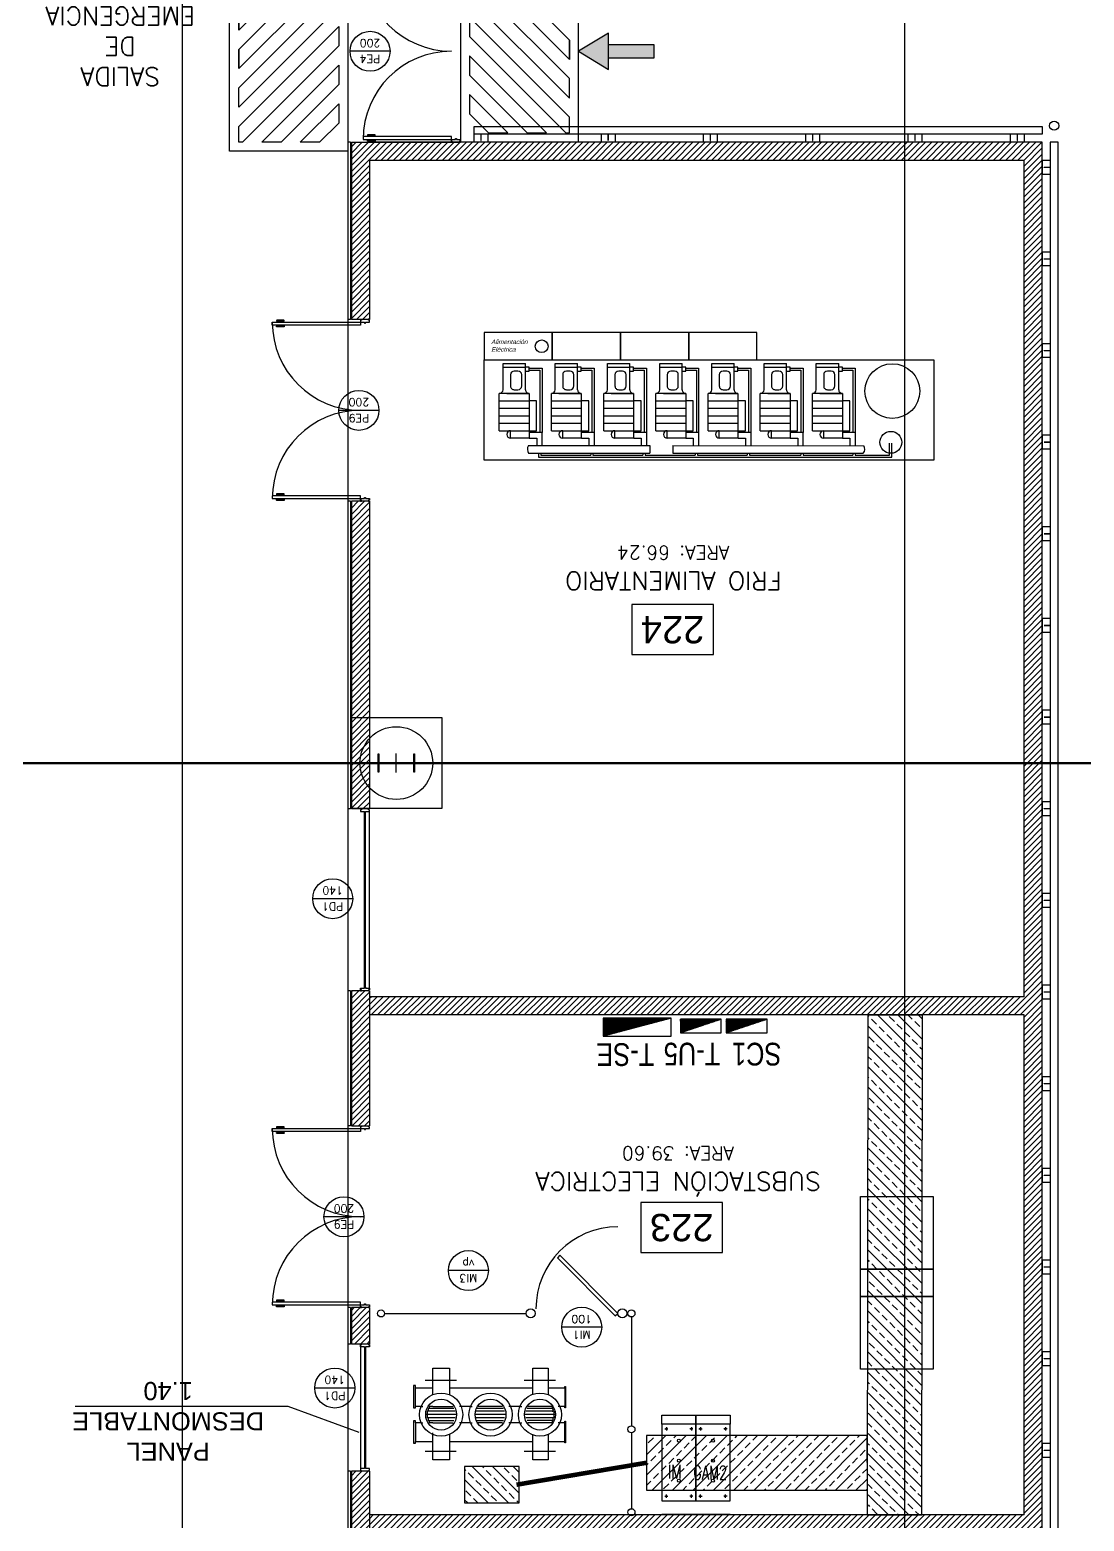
# Model space of a CAD drawing. Header units: millimetres. Extents: x 1478096 to 1808313, y 619971 to 762366.
# Drawn here: x 1521358 to 1532956, y 684489 to 700893 of the extents above; entities that cross this region are included whole.
import ezdxf
from ezdxf.enums import TextEntityAlignment as Align

# ---------------------------------------------------------------- set-up
doc = ezdxf.new("R2010")
doc.units = ezdxf.units.MM
doc.header["$LTSCALE"] = 10
for name, pattern in [('CENTERX2', [4, 2.5, -0.5, 0.5, -0.5]), ('CONTINOUS', [0]), ('DASH_1', [0.25, 0.125, -0.125])]:
    doc.linetypes.add(name, pattern=pattern)
for name, color, linetype in [('-IE-Tableros', 8, 'Continuous'), ('0-superficies', 7, 'Continuous'), ('0_Estructura', 251, 'Continuous'), ('A-HATCH-BLOQUE', 241, 'Continuous'), ('ARQ-SEÑALP', 253, 'Continuous'), ('COSTAN-CAM-EJES', 251, 'CENTERX2'), ('DC-ARQ-0 TEXT color rojo', 7, 'Continuous'), ('DC-ARQ-0 TEXTOS', 7, 'Continuous'), ('DC-ARQ-CARPINTERIAS', 7, 'Continuous'), ('DC-ARQ-CHAPA', 7, 'Continuous'), ('DC-ARQ-DEF BOLARDOS', 7, 'Continuous'), ('DC-ARQ-DEFENSA', 164, 'CONTINOUS'), ('DC-ARQ-EQUIP.', 43, 'Continuous'), ('DC-ARQ-MURO BLOQUE', 181, 'Continuous'), ('DC-ARQ-REJA', 8, 'Continuous'), ('TXT CARPINTERIAS', 2, 'Continuous')]:
    doc.layers.add(name, color=color, linetype=linetype)
doc.layers.add('DC-SUP- UTILES', color=2, linetype='Continuous', plot=False)
doc.styles.add('ARIAL', font='ARIAL.TTF')
doc.styles.add('RE-PLANTABASE(XREF)$0$SE-PM01$0$STANDARD', font='ARIAL.TTF', dxfattribs={"oblique": 15})
doc.styles.add('ROMANS', font='romans')
doc.styles.get("Standard").update_dxf_attribs({"font": 'ARIAL.TTF'})
doc.styles.add('TEXTOS', font='romans.shx', dxfattribs={"width": 0.75})
pattern_1 = [(225, (3172020.15, 1376323.114), (33.6759605, -33.6759605), [])]

# ---------------------------------------------------------------- blocks, each defined once
blk = doc.blocks.new('BB-PM01$0$planchuela defensa')
for points in [[(0.075, -0.088), (0.075, 0), (-0.075, 0), (-0.075, -0.088)], [(-0.002, -0.088), (-0.002, -0.019), (0.001, -0.019), (0.001, -0.088)]]:
    blk.add_lwpolyline(points)
blk = doc.blocks.new('PUERTAS -200')
at = {"layer": 'DC-ARQ-CARPINTERIAS'}
for p, q in [((1530.206, 676.714), (1530.206, 676.723)), ((1530.206, 676.682), (1530.206, 676.672)), ((1530.22, 676.714), (1530.22, 676.723)), ((1530.22, 676.682), (1530.22, 676.672)), ((1530.206, 674.805), (1530.206, 674.815)), ((1530.206, 674.774), (1530.206, 674.764)), ((1530.22, 674.805), (1530.22, 674.815)), ((1530.22, 674.774), (1530.22, 674.764))]:
    blk.add_line(p, q, dxfattribs=at)
for points in [[(1531.118, 676.714), (1531.118, 676.682), (1530.148, 676.682), (1530.148, 676.714), (1531.118, 676.714)], [(1531.118, 676.744), (1531.128, 676.744), (1531.128, 676.734), (1531.118, 676.734), (1531.118, 676.714), (1531.163, 676.714), (1531.163, 676.704), (1531.173, 676.704), (1531.173, 676.714), (1531.218, 676.714), (1531.218, 676.734), (1531.208, 676.734), (1531.208, 676.744), (1531.218, 676.744)], [(1531.118, 674.774), (1531.118, 674.805), (1530.148, 674.805), (1530.148, 674.774), (1531.118, 674.774)], [(1531.118, 674.744), (1531.128, 674.744), (1531.128, 674.754), (1531.118, 674.754), (1531.118, 674.774), (1531.163, 674.774), (1531.163, 674.784), (1531.173, 674.784), (1531.173, 674.774), (1531.218, 674.774), (1531.218, 674.754), (1531.208, 674.754), (1531.208, 674.744), (1531.218, 674.744)]]:
    blk.add_lwpolyline(points, dxfattribs=at)
for points in [[(1530.195, 676.73), (1530.195, 676.727, 0.414214), (1530.199, 676.723), (1530.277, 676.723, 0.414214), (1530.28, 676.727), (1530.28, 676.73, 0.414214), (1530.277, 676.734), (1530.199, 676.734, 0.414214)], [(1530.195, 676.665), (1530.195, 676.668, -0.414214), (1530.199, 676.672), (1530.277, 676.672, -0.414214), (1530.28, 676.668), (1530.28, 676.665, -0.414214), (1530.277, 676.661), (1530.199, 676.661, -0.414214)], [(1530.195, 674.822), (1530.195, 674.819, 0.414214), (1530.199, 674.815), (1530.277, 674.815, 0.414214), (1530.28, 674.819), (1530.28, 674.822, 0.414214), (1530.277, 674.826), (1530.199, 674.826, 0.414214)], [(1530.195, 674.757), (1530.195, 674.76, -0.414214), (1530.199, 674.764), (1530.277, 674.764, -0.414214), (1530.28, 674.76), (1530.28, 674.757, -0.414214), (1530.277, 674.753), (1530.199, 674.753, -0.414214)]]:
    blk.add_lwpolyline(points, format="xyb", close=True, dxfattribs=at)
for centre, start, end in [((1531.118, 676.714), 180, 270), ((1531.118, 674.774), 90, 180)]:
    blk.add_arc(centre, 0.97, start, end, dxfattribs=at)
blk = doc.blocks.new('RE-PLANTABASE(XREF)$0$SE-PM01$0$cen7')
at = {"layer": 'DC-ARQ-EQUIP.'}
for p, q in [((0, 0), (1.103, 0)), ((0, -4.947), (0, 0)), ((1.103, 0), (1.103, -4.947)), ((1.072, -0.463), (0.915, -0.463)), ((1.047, -0.487), (0.915, -0.487)), ((1.047, -0.865), (1.047, -0.487)), ((1.072, -4.349), (1.072, -0.463)), ((0.943, -2.871), (0.944, -0.771)), ((1.026, -1.823), (1.026, -0.777)), ((1.026, -0.865), (1.026, -0.777)), ((0.09, -0.865), (0.8, -0.865)), ((0.09, -1.002), (0.09, -0.865)), ((0.115, -0.89), (0.8, -0.89)), ((0.115, -1.002), (0.115, -0.89)), ((0.78, -0.924), (0.451, -0.924)), ((0.451, -0.924), (0.451, -1.006)), ((0.779, -1.006), (0.78, -0.924)), ((0.779, -1.006), (0.78, -0.924)), ((0.944, -0.861), (0.8, -0.861)), ((0.8, -0.861), (0.8, -1.005)), ((0.862, -0.923), (0.944, -0.923)), ((0.862, -1.006), (0.862, -0.924)), ((1.026, -0.865), (1.047, -0.865)), ((1.026, -0.865), (1.047, -0.865)), ((1.026, -0.89), (1.047, -0.89)), ((1.026, -0.89), (1.047, -0.89)), ((1.047, -1.439), (1.047, -0.89)), ((0.041, -1.294), (0.041, -1.047)), ((0.328, -1.047), (0.041, -1.047)), ((0.082, -1.006), (0.082, -1.047)), ((0.123, -1.006), (0.082, -1.006)), ((0.082, -1.294), (0.082, -1.047)), ((0.123, -1.047), (0.123, -1.006)), ((0.123, -1.129), (0.123, -1.171)), ((0.287, -1.088), (0.164, -1.088)), ((0.328, -1.171), (0.328, -1.129)), ((0.369, -1.006), (0.369, -1.335)), ((0.369, -1.253), (0.369, -1.006)), ((0.369, -1.006), (0.862, -1.006)), ((0.369, -1.088), (0.369, -1.142)), ((0.451, -1.335), (0.451, -1.006)), ((0.533, -1.335), (0.533, -1.006)), ((0.615, -1.335), (0.615, -1.006)), ((0.697, -1.335), (0.697, -1.006)), ((0.779, -1.212), (0.779, -1.006)), ((0.862, -1.006), (0.862, -1.212)), ((0.328, -1.294), (0.041, -1.294)), ((0.164, -1.212), (0.287, -1.212)), ((0.862, -1.212), (0.779, -1.212)), ((0.779, -1.335), (0.779, -1.212)), ((0.09, -1.439), (0.8, -1.439)), ((0.09, -1.439), (0.8, -1.439)), ((0.09, -1.576), (0.09, -1.439)), ((0.09, -1.576), (0.09, -1.439)), ((0.115, -1.464), (0.8, -1.464)), ((0.115, -1.464), (0.8, -1.464)), ((0.115, -1.576), (0.115, -1.464)), ((0.779, -1.335), (0.369, -1.335)), ((0.944, -1.436), (0.8, -1.436)), ((0.8, -1.436), (0.8, -1.579)), ((1.026, -1.439), (1.047, -1.439)), ((1.026, -1.439), (1.047, -1.439)), ((1.026, -2.871), (1.026, -1.464)), ((1.026, -1.464), (1.047, -1.464)), ((1.026, -1.464), (1.047, -1.464)), ((1.047, -2.027), (1.047, -1.464)), ((0.328, -1.622), (0.041, -1.622)), ((0.041, -1.868), (0.041, -1.622)), ((0.123, -1.581), (0.082, -1.581)), ((0.082, -1.581), (0.082, -1.622)), ((0.082, -1.868), (0.082, -1.622)), ((0.123, -1.622), (0.123, -1.581)), ((0.369, -1.581), (0.862, -1.581)), ((0.369, -1.581), (0.369, -1.909)), ((0.369, -1.827), (0.369, -1.581)), ((0.451, -1.499), (0.451, -1.581)), ((0.779, -1.499), (0.451, -1.499)), ((0.451, -1.909), (0.451, -1.581)), ((0.533, -1.909), (0.533, -1.581)), ((0.615, -1.909), (0.615, -1.581)), ((0.697, -1.909), (0.697, -1.581)), ((0.779, -1.581), (0.779, -1.499)), ((0.779, -1.581), (0.779, -1.499)), ((0.779, -1.786), (0.779, -1.581)), ((0.862, -1.497), (0.944, -1.497)), ((0.862, -1.579), (0.862, -1.497)), ((0.862, -1.581), (0.862, -1.786)), ((0.123, -1.704), (0.123, -1.745)), ((0.287, -1.663), (0.164, -1.663)), ((0.164, -1.786), (0.287, -1.786)), ((0.328, -1.745), (0.328, -1.704)), ((0.369, -1.663), (0.369, -1.716)), ((0.862, -1.786), (0.779, -1.786)), ((0.779, -1.909), (0.779, -1.786)), ((0.328, -1.868), (0.041, -1.868)), ((0.779, -1.909), (0.369, -1.909)), ((0.09, -2.014), (0.8, -2.014)), ((0.09, -2.154), (0.09, -2.017)), ((0.115, -2.038), (0.8, -2.038)), ((0.115, -2.154), (0.115, -2.038)), ((0.779, -2.073), (0.451, -2.073)), ((0.451, -2.073), (0.451, -2.155)), ((0.779, -2.155), (0.779, -2.073)), ((0.944, -2.01), (0.8, -2.01)), ((0.8, -2.01), (0.8, -2.153)), ((0.861, -2.071), (0.944, -2.071)), ((0.861, -2.153), (0.861, -2.071)), ((1.026, -2.027), (1.047, -2.027)), ((1.026, -2.052), (1.047, -2.052)), ((1.047, -2.601), (1.047, -2.052)), ((0.328, -2.196), (0.041, -2.196)), ((0.041, -2.442), (0.041, -2.196)), ((0.082, -2.155), (0.082, -2.196)), ((0.123, -2.155), (0.082, -2.155)), ((0.082, -2.442), (0.082, -2.196)), ((0.123, -2.196), (0.123, -2.155)), ((0.123, -2.278), (0.123, -2.319)), ((0.287, -2.237), (0.164, -2.237)), ((0.328, -2.319), (0.328, -2.278)), ((0.369, -2.155), (0.861, -2.155)), ((0.369, -2.155), (0.369, -2.483)), ((0.369, -2.401), (0.369, -2.155)), ((0.369, -2.237), (0.369, -2.291)), ((0.451, -2.483), (0.451, -2.155)), ((0.533, -2.483), (0.533, -2.155)), ((0.615, -2.483), (0.615, -2.155)), ((0.697, -2.483), (0.697, -2.155)), ((0.779, -2.36), (0.779, -2.155)), ((0.861, -2.155), (0.861, -2.36)), ((0.328, -2.442), (0.041, -2.442)), ((0.164, -2.36), (0.287, -2.36)), ((0.861, -2.36), (0.779, -2.36)), ((0.779, -2.483), (0.779, -2.36)), ((0.09, -2.588), (0.8, -2.588)), ((0.09, -2.728), (0.09, -2.591)), ((0.115, -2.612), (0.8, -2.612)), ((0.115, -2.728), (0.115, -2.612)), ((0.779, -2.483), (0.369, -2.483)), ((0.943, -2.584), (0.8, -2.584)), ((0.8, -2.584), (0.8, -2.728)), ((1.026, -2.601), (1.047, -2.601)), ((0.328, -2.77), (0.041, -2.77)), ((0.041, -3.016), (0.041, -2.77)), ((0.082, -2.729), (0.082, -2.77)), ((0.123, -2.729), (0.082, -2.729)), ((0.082, -3.016), (0.082, -2.77)), ((0.123, -2.77), (0.123, -2.729)), ((0.369, -2.729), (0.861, -2.729)), ((0.369, -2.729), (0.369, -3.057)), ((0.369, -2.975), (0.369, -2.729)), ((0.779, -2.647), (0.451, -2.647)), ((0.451, -2.647), (0.451, -2.729)), ((0.451, -3.057), (0.451, -2.729)), ((0.533, -3.057), (0.533, -2.729)), ((0.615, -3.057), (0.615, -2.729)), ((0.697, -3.057), (0.697, -2.729)), ((0.779, -2.729), (0.779, -2.647)), ((0.779, -2.934), (0.779, -2.729)), ((0.861, -2.646), (0.943, -2.646)), ((0.861, -2.728), (0.861, -2.646)), ((0.861, -2.729), (0.861, -2.934)), ((1.026, -2.626), (1.047, -2.626)), ((1.047, -3.175), (1.047, -2.626)), ((0.123, -2.852), (0.123, -2.893)), ((0.287, -2.811), (0.164, -2.811)), ((0.164, -2.934), (0.287, -2.934)), ((0.328, -2.893), (0.328, -2.852)), ((0.369, -2.811), (0.369, -2.865)), ((0.861, -2.934), (0.779, -2.934)), ((0.779, -3.057), (0.779, -2.934)), ((0.943, -2.871), (1.026, -2.871)), ((0.328, -3.016), (0.041, -3.016)), ((0.779, -3.057), (0.369, -3.057)), ((0.09, -3.162), (0.8, -3.162)), ((0.09, -3.302), (0.09, -3.165)), ((0.115, -3.187), (0.8, -3.187)), ((0.115, -3.302), (0.115, -3.187)), ((0.779, -3.221), (0.451, -3.221)), ((0.451, -3.221), (0.451, -3.303)), ((0.779, -3.303), (0.779, -3.221)), ((0.943, -3.158), (0.8, -3.158)), ((0.8, -3.158), (0.8, -3.302)), ((0.861, -3.22), (0.943, -3.22)), ((0.861, -3.302), (0.861, -3.22)), ((0.943, -4.459), (0.943, -3.125)), ((0.943, -3.125), (1.026, -3.125)), ((1.025, -4.458), (1.026, -3.125)), ((1.026, -3.175), (1.047, -3.175)), ((1.026, -3.2), (1.047, -3.2)), ((1.047, -3.75), (1.047, -3.2)), ((0.328, -3.344), (0.041, -3.344)), ((0.041, -3.59), (0.041, -3.344)), ((0.082, -3.303), (0.082, -3.344)), ((0.123, -3.303), (0.082, -3.303)), ((0.082, -3.59), (0.082, -3.344)), ((0.123, -3.344), (0.123, -3.303)), ((0.123, -3.426), (0.123, -3.467)), ((0.287, -3.385), (0.164, -3.385)), ((0.328, -3.467), (0.328, -3.426)), ((0.369, -3.303), (0.861, -3.303)), ((0.369, -3.303), (0.369, -3.632)), ((0.369, -3.549), (0.369, -3.303)), ((0.369, -3.385), (0.369, -3.439)), ((0.451, -3.632), (0.451, -3.303)), ((0.533, -3.632), (0.533, -3.303)), ((0.615, -3.632), (0.615, -3.303)), ((0.697, -3.632), (0.697, -3.303)), ((0.779, -3.508), (0.779, -3.303)), ((0.861, -3.303), (0.861, -3.508)), ((0.328, -3.59), (0.041, -3.59)), ((0.164, -3.508), (0.287, -3.508)), ((0.861, -3.508), (0.779, -3.508)), ((0.779, -3.632), (0.779, -3.508)), ((0.09, -3.736), (0.8, -3.736)), ((0.09, -3.876), (0.09, -3.739)), ((0.115, -3.761), (0.8, -3.761)), ((0.115, -3.876), (0.115, -3.761)), ((0.779, -3.632), (0.369, -3.632)), ((0.943, -3.733), (0.8, -3.733)), ((0.8, -3.733), (0.8, -3.876)), ((1.025, -3.75), (1.047, -3.75)), ((0.328, -3.919), (0.041, -3.919)), ((0.041, -4.165), (0.041, -3.919)), ((0.082, -3.878), (0.082, -3.919)), ((0.123, -3.878), (0.082, -3.878)), ((0.082, -4.165), (0.082, -3.919)), ((0.123, -3.919), (0.123, -3.878)), ((0.369, -3.878), (0.861, -3.878)), ((0.369, -3.878), (0.369, -4.206)), ((0.369, -4.124), (0.369, -3.878)), ((0.779, -3.796), (0.451, -3.796)), ((0.451, -3.796), (0.451, -3.878)), ((0.451, -4.206), (0.451, -3.878)), ((0.533, -4.206), (0.533, -3.878)), ((0.615, -4.206), (0.615, -3.878)), ((0.697, -4.206), (0.697, -3.878)), ((0.779, -3.878), (0.779, -3.796)), ((0.779, -4.083), (0.779, -3.878)), ((0.861, -3.794), (0.943, -3.794)), ((0.861, -3.876), (0.861, -3.794)), ((0.861, -3.878), (0.861, -4.083)), ((1.025, -3.774), (1.047, -3.774)), ((1.047, -4.324), (1.047, -3.774)), ((0.123, -4.001), (0.123, -4.042)), ((0.287, -3.96), (0.164, -3.96)), ((0.164, -4.083), (0.287, -4.083)), ((0.328, -4.042), (0.328, -4.001)), ((0.369, -3.96), (0.369, -4.013)), ((0.861, -4.083), (0.779, -4.083)), ((0.779, -4.206), (0.779, -4.083)), ((0.328, -4.165), (0.041, -4.165)), ((0.779, -4.206), (0.369, -4.206)), ((0.09, -4.31), (0.8, -4.31)), ((0.09, -4.45), (0.09, -4.314)), ((0.115, -4.335), (0.8, -4.335)), ((0.115, -4.45), (0.115, -4.335)), ((0.779, -4.37), (0.451, -4.37)), ((0.451, -4.37), (0.451, -4.452)), ((0.779, -4.452), (0.779, -4.37)), ((0.943, -4.307), (0.8, -4.307)), ((0.8, -4.307), (0.8, -4.45)), ((0.861, -4.368), (0.943, -4.368)), ((0.861, -4.45), (0.861, -4.368)), ((1.025, -4.324), (1.047, -4.324)), ((1.025, -4.349), (1.072, -4.349)), ((0.328, -4.493), (0.041, -4.493)), ((0.041, -4.739), (0.041, -4.493)), ((0.082, -4.452), (0.082, -4.493)), ((0.123, -4.452), (0.082, -4.452)), ((0.082, -4.739), (0.082, -4.493)), ((0.123, -4.493), (0.123, -4.452)), ((0.123, -4.575), (0.123, -4.616)), ((0.287, -4.534), (0.164, -4.534)), ((0.328, -4.616), (0.328, -4.575)), ((0.369, -4.452), (0.861, -4.452)), ((0.369, -4.452), (0.369, -4.78)), ((0.369, -4.698), (0.369, -4.452)), ((0.369, -4.534), (0.369, -4.587)), ((0.451, -4.78), (0.451, -4.452)), ((0.533, -4.78), (0.533, -4.452)), ((0.615, -4.78), (0.615, -4.452)), ((0.697, -4.78), (0.697, -4.452)), ((0.779, -4.657), (0.779, -4.452)), ((0.861, -4.452), (0.861, -4.657)), ((0.328, -4.739), (0.041, -4.739)), ((0.164, -4.657), (0.287, -4.657)), ((0.861, -4.657), (0.779, -4.657)), ((0.779, -4.78), (0.779, -4.657)), ((0.779, -4.78), (0.369, -4.78)), ((1.103, -4.947), (0, -4.947))]:
    blk.add_line(p, q, dxfattribs=at)
at = {"layer": 'DC-ARQ-EQUIP.', "linetype": 'Continuous', "lineweight": 0}
for p, q in [((0.09, -0.865), (0.8, -0.865)), ((0.09, -1.002), (0.09, -0.865)), ((0.115, -0.89), (0.8, -0.89)), ((0.862, -1.005), (0.862, -0.923)), ((0.09, -2.15), (0.09, -2.014)), ((0.09, -2.725), (0.09, -2.588)), ((0.09, -3.299), (0.09, -3.162)), ((0.09, -3.873), (0.09, -3.736)), ((0.09, -4.447), (0.09, -4.31))]:
    blk.add_line(p, q, dxfattribs=at)
at = {"layer": 'DC-ARQ-EQUIP.', "lineweight": 30}
for points in [[(-0.3, -2.697), (0, -2.697), (0, -1.947), (-0.3, -1.947)], [(-0.3, -3.447), (0, -3.447), (0, -2.697), (-0.3, -2.697)], [(-0.3, -4.197), (0, -4.197), (0, -3.447), (-0.3, -3.447)], [(-0.3, -4.947), (0, -4.947), (0, -4.197), (-0.3, -4.197)]]:
    blk.add_lwpolyline(points, close=True, dxfattribs=at)
at = {"layer": 'DC-ARQ-EQUIP.'}
for centre, radius in [((0.343, -0.457), 0.301), ((0.907, -0.473), 0.12)]:
    blk.add_circle(centre, radius, dxfattribs=at)
at = {"layer": 'DC-ARQ-EQUIP.', "lineweight": 30}
blk.add_circle((-0.15, -4.314), 0.0702, dxfattribs=at)
at = {"layer": 'DC-ARQ-EQUIP.'}
for centre, radius, start, end in [((0.981, -0.828), 0.0686, 48.8871, 122.5772), ((0.164, -1.129), 0.041, 89.9976, 179.9976), ((0.287, -1.129), 0.041, 359.9976, 89.9976), ((0.328, -1.006), 0.041, 269.9976, 359.9976), ((0.164, -1.171), 0.041, 179.9976, 269.9976), ((0.287, -1.171), 0.041, 269.9976, 359.9976), ((0.328, -1.335), 0.041, 359.9976, 89.9976), ((0.821, -1.212), 0.041, 179.9976, 359.9976), ((0.328, -1.581), 0.041, 269.9976, 359.9976), ((0.164, -1.704), 0.041, 89.9976, 179.9976), ((0.164, -1.745), 0.041, 179.9976, 269.9976), ((0.287, -1.704), 0.041, 359.9976, 89.9976), ((0.287, -1.745), 0.041, 269.9976, 359.9976), ((0.82, -1.786), 0.041, 179.9976, 359.9976), ((0.328, -1.909), 0.041, 359.9976, 89.9976), ((0.164, -2.278), 0.041, 89.9976, 179.9976), ((0.287, -2.278), 0.041, 359.9976, 89.9976), ((0.328, -2.155), 0.041, 269.9976, 359.9976), ((0.164, -2.319), 0.041, 179.9976, 269.9976), ((0.287, -2.319), 0.041, 269.9976, 359.9976), ((0.328, -2.483), 0.041, 359.9976, 89.9976), ((0.82, -2.36), 0.041, 179.9976, 359.9976), ((0.328, -2.729), 0.041, 269.9976, 359.9976), ((0.164, -2.852), 0.041, 89.9976, 179.9976), ((0.164, -2.893), 0.041, 179.9976, 269.9976), ((0.287, -2.852), 0.041, 359.9976, 89.9976), ((0.287, -2.893), 0.041, 269.9976, 359.9976), ((0.82, -2.934), 0.041, 179.9976, 359.9976), ((0.328, -3.057), 0.041, 359.9976, 89.9976), ((0.164, -3.426), 0.041, 89.9976, 179.9976), ((0.287, -3.426), 0.041, 359.9976, 89.9976), ((0.328, -3.303), 0.041, 269.9976, 359.9976), ((0.164, -3.467), 0.041, 179.9976, 269.9976), ((0.287, -3.467), 0.041, 269.9976, 359.9976), ((0.328, -3.632), 0.041, 359.9976, 89.9976), ((0.82, -3.508), 0.041, 179.9976, 359.9976), ((0.328, -3.878), 0.041, 269.9976, 359.9976), ((0.164, -4.001), 0.041, 89.9976, 179.9976), ((0.164, -4.042), 0.041, 179.9976, 269.9976), ((0.287, -4.001), 0.041, 359.9976, 89.9976), ((0.287, -4.042), 0.041, 269.9976, 359.9976), ((0.82, -4.083), 0.041, 179.9976, 359.9976), ((0.328, -4.206), 0.041, 359.9976, 89.9976), ((0.164, -4.575), 0.041, 89.9976, 179.9976), ((0.287, -4.575), 0.041, 359.9976, 89.9976), ((0.328, -4.452), 0.041, 269.9976, 359.9976), ((0.984, -4.399), 0.0724, 236.2423, 305.2831), ((0.164, -4.616), 0.041, 179.9976, 269.9976), ((0.287, -4.616), 0.041, 269.9976, 359.9976), ((0.328, -4.78), 0.041, 359.9976, 89.9976), ((0.82, -4.657), 0.041, 179.9976, 359.9976)]:
    blk.add_arc(centre, radius, start, end, dxfattribs=at)
at = {"layer": 'DC-ARQ-EQUIP.', "lineweight": 30, "insert": (-0.223, -4.87), "char_height": 0.05, "width": 2.35788, "attachment_point": 1, "rotation": 90.0732, "style": 'RE-PLANTABASE(XREF)$0$SE-PM01$0$STANDARD'}
blk.add_mtext('Alimentación \\PEléctrica', dxfattribs=at)
blk = doc.blocks.new('TABLERO')
h = blk.add_hatch()
h.set_pattern_fill('ANSI31', color=256, scale=0.002, style=0)
h.set_pattern_definition([(45, (-86.6783535, -136.082577), (-0.00449012806, 0.00449012806), [])])
h.paths.add_polyline_path([(-0.497, 0.002), (0.503, 0.002), (0.503, 1.002)])
blk.add_line((-0.497, 0.002), (0.503, 1.002))
blk.add_lwpolyline([(-0.497, 0.002), (0.503, 0.002), (0.503, 1.002), (-0.497, 1.002)], close=True)
blk = doc.blocks.new('EQ SUB ESTACION ELECTRICA')
for p, q in [((0, 0), (0.142, 0)), ((0, -0.232), (0, 0)), ((0.142, 0), (0.142, -0.232)), ((0.906, -0.231), (0.906, 0)), ((0.906, 0), (1.058, 0)), ((1.058, 0), (1.058, -0.231)), ((-0.065, -0.079), (0.221, -0.079)), ((0.845, -0.079), (1.127, -0.079)), ((-0.158, -0.355), (-0.158, -0.157)), ((-0.158, -0.157), (-0.151, -0.157)), ((-0.151, -0.157), (-0.151, -0.17)), ((-0.151, -0.17), (-0.151, -0.34)), ((0, -0.17), (-0.151, -0.17)), ((0.906, -0.17), (0.142, -0.17)), ((1.218, -0.17), (1.058, -0.17)), ((1.058, -0.231), (1.058, -0.249)), ((1.234, -0.153), (1.218, -0.153)), ((1.218, -0.153), (1.218, -0.17)), ((1.218, -0.34), (1.218, -0.17)), ((1.234, -0.359), (1.234, -0.153)), ((-0.151, -0.355), (-0.158, -0.355)), ((-0.151, -0.34), (-0.107, -0.34)), ((-0.151, -0.34), (-0.151, -0.355)), ((-0.107, -0.34), (-0.092, -0.34)), ((-0.052, -0.449), (-0.052, -0.386)), ((-0.052, -0.386), (0.204, -0.386)), ((-0.043, -0.34), (-0.042, -0.34)), ((-0.043, -0.386), (-0.043, -0.362)), ((-0.043, -0.362), (0.193, -0.362)), ((-0.035, -0.362), (-0.035, -0.341)), ((-0.035, -0.341), (0.186, -0.341)), ((0, -0.295), (0, -0.295)), ((0.142, -0.295), (0.142, -0.295)), ((0.194, -0.34), (0.195, -0.34)), ((0.259, -0.34), (0.243, -0.34)), ((0.259, -0.34), (0.344, -0.34)), ((0.344, -0.34), (0.362, -0.34)), ((0.401, -0.386), (0.664, -0.386)), ((0.411, -0.359), (0.658, -0.359)), ((0.419, -0.34), (0.645, -0.34)), ((0.712, -0.34), (0.696, -0.34)), ((0.712, -0.34), (0.799, -0.34)), ((0.799, -0.34), (0.815, -0.34)), ((0.853, -0.386), (1.111, -0.386)), ((0.864, -0.359), (1.1, -0.359)), ((1.058, -0.34), (0.872, -0.34)), ((0.906, -0.34), (0.906, -0.34)), ((1.058, -0.34), (1.092, -0.34)), ((1.092, -0.359), (1.092, -0.34)), ((1.1, -0.386), (1.1, -0.359)), ((1.111, -0.446), (1.111, -0.386)), ((1.163, -0.34), (1.149, -0.34)), ((1.163, -0.34), (1.218, -0.34)), ((1.218, -0.34), (1.218, -0.359)), ((1.218, -0.359), (1.234, -0.359)), ((-0.158, -0.673), (-0.158, -0.479)), ((-0.158, -0.479), (-0.158, -0.491)), ((-0.158, -0.479), (-0.151, -0.479)), ((-0.151, -0.479), (-0.151, -0.491)), ((-0.151, -0.661), (-0.151, -0.491)), ((-0.151, -0.491), (-0.107, -0.491)), ((-0.107, -0.491), (-0.092, -0.491)), ((-0.063, -0.416), (-0.066, -0.416)), ((-0.063, -0.416), (0.218, -0.416)), ((-0.052, -0.449), (-0.043, -0.449)), ((-0.035, -0.449), (-0.043, -0.449)), ((-0.043, -0.473), (-0.043, -0.449)), ((-0.035, -0.473), (-0.043, -0.473)), ((-0.043, -0.491), (-0.042, -0.491)), ((-0.035, -0.449), (0.204, -0.449)), ((-0.035, -0.491), (-0.035, -0.473)), ((-0.035, -0.473), (0.193, -0.473)), ((-0.035, -0.491), (0.186, -0.491)), ((0.194, -0.491), (0.195, -0.491)), ((0.259, -0.491), (0.242, -0.491)), ((0.259, -0.491), (0.344, -0.491)), ((0.344, -0.491), (0.362, -0.491)), ((0.389, -0.416), (0.67, -0.416)), ((0.401, -0.449), (0.661, -0.449)), ((0.411, -0.473), (0.655, -0.473)), ((0.419, -0.491), (0.645, -0.491)), ((0.712, -0.491), (0.696, -0.491)), ((0.712, -0.491), (0.799, -0.491)), ((0.799, -0.491), (0.815, -0.491)), ((0.843, -0.416), (1.124, -0.416)), ((0.853, -0.446), (1.111, -0.446)), ((0.864, -0.473), (1.1, -0.473)), ((1.058, -0.491), (0.872, -0.491)), ((0.906, -0.491), (0.906, -0.491)), ((1.058, -0.491), (1.092, -0.491)), ((1.092, -0.491), (1.092, -0.473)), ((1.1, -0.473), (1.1, -0.446)), ((1.163, -0.491), (1.15, -0.491)), ((1.163, -0.491), (1.218, -0.491)), ((1.234, -0.477), (1.218, -0.477)), ((1.218, -0.477), (1.218, -0.491)), ((1.218, -0.491), (1.218, -0.661)), ((1.234, -0.684), (1.234, -0.477)), ((-0.151, -0.673), (-0.158, -0.673)), ((0, -0.661), (-0.151, -0.661)), ((-0.151, -0.661), (-0.151, -0.673)), ((0, -0.841), (0, -0.596)), ((0.142, -0.596), (0.142, -0.841)), ((0.906, -0.661), (0.142, -0.661)), ((0.906, -0.841), (0.906, -0.6)), ((1.058, -0.6), (1.058, -0.841)), ((1.218, -0.661), (1.058, -0.661)), ((1.218, -0.661), (1.218, -0.684)), ((-0.065, -0.728), (0.221, -0.728)), ((0.842, -0.728), (1.127, -0.728)), ((1.218, -0.684), (1.234, -0.684)), ((0.142, -0.841), (0, -0.841)), ((1.058, -0.841), (0.906, -0.841))]:
    blk.add_line(p, q)
for centre, major_axis, start_param, end_param in [((0.076, -0.416), (-0.14, -0.14), 1.570796326794897, 7.853981633974483), ((0.076, -0.416), (-0.1, -0.1), 1.570796326794329, 7.853981633973916), ((0.529, -0.416), (-0.14, 0.14), 1.570796326794897, 7.853981633974483), ((0.529, -0.416), (-0.1, -0.1), 1.570796326794329, 7.853981633973916), ((0.982, -0.416), (-0.14, 0.14), 1.570796326794897, 7.853981633974483), ((0.982, -0.416), (-0.1, -0.1), 1.570796326794329, 7.853981633973916)]:
    blk.add_ellipse(centre, major_axis=major_axis, ratio=1, start_param=start_param, end_param=end_param)
blk = doc.blocks.new('CELDAS')
at = {"layer": '-IE-Tableros'}
for p, q in [((-0.342, 0.94), (-0.308, 0.94)), ((-0.325, 0.957), (-0.325, 0.923)), ((-0.033, 0.94), (-0.067, 0.94)), ((-0.05, 0.957), (-0.05, 0.923)), ((0.033, 0.94), (0.067, 0.94)), ((0.05, 0.957), (0.05, 0.923)), ((0.342, 0.94), (0.308, 0.94)), ((0.325, 0.957), (0.325, 0.923)), ((-0.342, 0.2), (-0.308, 0.2)), ((-0.325, 0.183), (-0.325, 0.217)), ((-0.033, 0.2), (-0.067, 0.2)), ((-0.05, 0.183), (-0.05, 0.217)), ((0.033, 0.2), (0.067, 0.2)), ((0.05, 0.183), (0.05, 0.217)), ((0.342, 0.2), (0.308, 0.2)), ((0.325, 0.183), (0.325, 0.217)), ((-0.375, 0), (0.375, 0))]:
    blk.add_line(p, q, dxfattribs=at)
at = {"layer": '-IE-Tableros', "linetype": 'DASH_1'}
for points in [[(-0.375, 1.09), (0, 1.09), (0, 0.99), (-0.375, 0.99)], [(0, 1.09), (0.375, 1.09), (0.375, 0.99), (0, 0.99)]]:
    blk.add_lwpolyline(points, close=True, dxfattribs=at)
at = {"layer": '-IE-Tableros'}
for points in [[(0, 0.15), (0, 0.99), (-0.375, 0.99), (-0.375, 0.15)], [(0.375, 0.15), (0.375, 0.99), (0, 0.99), (0, 0.15)]]:
    blk.add_lwpolyline(points, close=True, dxfattribs=at)
for centre, radius in [((-0.325, 0.94), 0.00841), ((-0.187, 0.81), 0.0168), ((-0.05, 0.94), 0.00841), ((0.05, 0.94), 0.00841), ((0.187, 0.81), 0.0168), ((0.325, 0.94), 0.00841), ((-0.187, 0.59), 0.0168), ((0.187, 0.59), 0.0168), ((-0.187, 0.37), 0.0168), ((0.187, 0.37), 0.0168), ((-0.325, 0.2), 0.00841), ((-0.05, 0.2), 0.00841), ((0.05, 0.2), 0.00841), ((0.325, 0.2), 0.00841)]:
    blk.add_circle(centre, radius, dxfattribs=at)
blk = doc.blocks.new('SALIDA DE EMERGENCIA')
at = {"ltscale": 0.8}
for p, q in [((0.19, 1.2, 0), (1.289, 0.1, 0)), ((0.402, 1.2, 0), (1.501, 0.1, 0)), ((0.614, 1.2, 0), (1.714, 0.1, 0)), ((0.826, 1.2, 0), (1.926, 0.1, 0)), ((1.038, 1.2, 0), (2.096, 0.142, 0)), ((1.25, 1.2, 0), (2.096, 0.354, 0)), ((1.462, 1.2, 0), (2.096, 0.566, 0)), ((1.675, 1.2, 0), (2.096, 0.778, 0)), ((1.887, 1.2, 0), (2.096, 0.99, 0)), ((0.1, 1.077, 0), (1.077, 0.1, 0)), ((0.1, 0.865, 0), (0.1, 0.653, 0)), ((0.1, 0.865, 0), (0.865, 0.1, 0)), ((0.1, 0.653, 0), (0.653, 0.1, 0)), ((0.653, 0.1, 0), (0.865, 0.1, 0)), ((1.077, 0.1, 0), (1.289, 0.1, 0))]:
    blk.add_line(p, q, dxfattribs=at)
blk.add_lwpolyline([(0, 0), (0, 1.3), (2.196, 1.3), (2.196, 0)], close=True, dxfattribs=at)
for points in [[(0.1, 1.077), (0.1, 1.2), (0.19, 1.2)], [(0.402, 1.2), (0.614, 1.2)], [(0.826, 1.2), (1.038, 1.2)], [(1.25, 1.2), (1.462, 1.2)], [(1.675, 1.2), (1.887, 1.2)], [(2.096, 0.99), (2.096, 0.778)], [(0.1, 0.653), (0.1, 0.865)], [(2.096, 0.566), (2.096, 0.354)], [(0.1, 0.441), (0.441, 0.1), (0.229, 0.1), (0.1, 0.229), (0.1, 0.441)], [(0.865, 0.1), (0.653, 0.1)], [(1.289, 0.1), (1.077, 0.1)], [(1.714, 0.1), (1.501, 0.1)], [(2.096, 0.142), (2.096, 0.1), (1.926, 0.1)]]:
    blk.add_lwpolyline(points, dxfattribs=at)
blk = doc.blocks.new('SIMB-CAR')
blk.add_line((-0.5, 0), (0.5, 0))
blk.add_circle((0, 0), 0.5)
at = {"style": 'ROMANS'}
for tag, p in [('TIPO', (0, 0.192)), ('NUMERO', (0, -0.205))]:
    blk.add_attdef(tag, text='', height=0.2, dxfattribs=at).set_placement(p, align=Align.MIDDLE)

msp = doc.modelspace()

# ---------------------------------------------------------------- hatches: boundary and pattern name
at = {"layer": '0_Estructura'}
h = msp.add_hatch(dxfattribs=at)
h.set_pattern_fill('ANSI31', color=256, scale=2, angle=-90, style=0)
h.set_pattern_definition([(315, (2596344.7746, 6186467.769), (4.4901280605, 4.4901280605), [])])
h.paths.add_polyline_path([(1525189.089, 692727.884), (1525189.089, 692927.884), (1525195.389, 692927.884), (1525195.389, 692727.884)])
h.paths.add_polyline_path([(1525582.789, 692727.884), (1525582.789, 692927.884), (1525589.089, 692927.884), (1525589.089, 692727.884)])
h.paths.add_polyline_path([(1525195.389, 692825.484), (1525195.389, 692830.284), (1525582.789, 692830.284), (1525582.789, 692825.484)])
at = {"layer": 'A-HATCH-BLOQUE'}
h = msp.add_hatch(dxfattribs=at)
h.set_pattern_fill('ANSI31', color=256, scale=15, angle=180)
h.set_pattern_definition(pattern_1)
h.paths.add_polyline_path([(1532495.032, 699657.037), (1525095.031, 699657.037), (1524895.031, 699657.037), (1524895.031, 697707.254), (1525095.031, 697707.254), (1525095.031, 699457.037), (1532295.032, 699457.037), (1532295.033, 690257.037), (1525095.031, 690257.037), (1525095.031, 690057.037), (1532295.033, 690057.037), (1532295.033, 684557.037), (1525095.031, 684557.037), (1525095.031, 684357.037), (1529000.03, 684357.037), (1529000.03, 682912.039), (1529200.03, 682912.039), (1529200.03, 684357.037), (1532295.033, 684357.037), (1532295.033, 682977.037), (1532495.033, 682977.037)])
h = msp.add_hatch(dxfattribs=at)
h.set_pattern_fill('ANSI31', color=256, scale=15, angle=180)
h.set_pattern_definition(pattern_1)
h.paths.add_polyline_path([(1524895.031, 692323.477), (1525095.031, 692323.477), (1525095.031, 695707.254), (1524895.031, 695707.254)])
h = msp.add_hatch(dxfattribs=at)
h.set_pattern_fill('ANSI31', color=256, scale=15, angle=180)
h.set_pattern_definition(pattern_1)
h.paths.add_polyline_path([(1524895.031, 688837.493), (1525095.031, 688837.493), (1525095.031, 690323.477), (1524895.031, 690323.477)])
h = msp.add_hatch(dxfattribs=at)
h.set_pattern_fill('ANSI31', color=256, scale=15, angle=180)
h.set_pattern_definition(pattern_1)
h.paths.add_polyline_path([(1524895.031, 686437.493), (1525095.031, 686437.493), (1525095.031, 686837.493), (1524895.031, 686837.493)])
h = msp.add_hatch(dxfattribs=at)
h.set_pattern_fill('ANSI31', color=256, scale=15, angle=180)
h.set_pattern_definition(pattern_1)
h.paths.add_polyline_path([(1517495.031, 669026.451), (1517495.031, 669301.068), (1517295.033, 669301.068), (1517295.033, 669026.451), (1516295.034, 669026.451), (1516295.031, 664046.451), (1516295.031, 663826.45), (1518734.535, 663826.451), (1518734.535, 664026.451), (1516495.031, 664026.451), (1516495.031, 668826.451), (1524895.032, 668826.451), (1524895.032, 665076.451), (1523095.04, 665076.451), (1523095.04, 664026.451), (1520734.535, 664026.451), (1520734.535, 663826.451), (1523347.081, 663826.451), (1523347.081, 664026.451), (1523295.04, 664026.451), (1523295.04, 664876.451), (1524895.032, 664876.522), (1524895.032, 664026.451), (1524847.081, 664026.45), (1524847.081, 663826.45), (1525095.037, 663826.451), (1525095.037, 664026.451), (1525095.037, 669026.451), (1525095.031, 680327.041), (1532495.033, 680327.036), (1532495.033, 681907.037), (1532295.033, 681907.037), (1532295.033, 680527.036), (1529200.03, 680527.038), (1529200.03, 681842.039), (1529000.03, 681842.039), (1529000.03, 680527.038), (1525095.031, 680527.041), (1525095.031, 685037.493), (1524895.031, 685037.493), (1524895.031, 684966.129), (1524895.031, 680527.041), (1522092.03, 680527.041), (1522092.03, 680116.451), (1522292.053, 680116.451), (1522292.053, 680326.746), (1524895.032, 680327.017), (1524895.032, 679116.451), (1522092.031, 679116.451), (1522092.031, 678926.451), (1524895.032, 678926.451), (1524895.032, 675926.451), (1522092.031, 675926.451), (1522092.031, 675726.451), (1524895.032, 675726.451), (1524895.032, 673126.451), (1522092.07, 673126.451), (1522092.07, 672926.451), (1523695.032, 672926.451), (1524895.032, 672926.451), (1524895.032, 669026.451)])
at = {"layer": 'DC-ARQ-0 TEXT color rojo'}
h = msp.add_hatch(color=256, dxfattribs=at)
h.dxf.hatch_style = 1
h.paths.add_polyline_path([(1527722.34, 700732.037), (1528222.34, 700732.037), (1528222.34, 700582.037), (1527722.34, 700582.037)])
h.paths.add_polyline_path([(1527722.34, 700657.037), (1527722.34, 700857.037), (1527394.74, 700657.037), (1527722.34, 700457.037)])
at = {"layer": 'DC-ARQ-EQUIP.', "extrusion": (-1.45583e-07, 1.82258e-07, 1)}
h = msp.add_hatch(dxfattribs=at)
h.set_pattern_fill('ANSI33', color=256, scale=25, angle=360.0733697, style=0)
h.set_pattern_definition([(315.07337, (1588127.86, 660113.85), (-112.10936, -112.39685), []), (315.07337, (1588240.12, 660114), (-112.10936, -112.39685), [79.375, -39.6875])])
h.paths.add_polyline_path([(1531177.806, 690056.1), (1531168.935, 684557.037), (1530578.737, 684557.037), (1530577.806, 690055.43)])
at = {"layer": 'DC-ARQ-EQUIP.', "extrusion": (-1.82258e-07, -1.45583e-07, 1)}
h = msp.add_hatch(dxfattribs=at)
h.set_pattern_fill('ANSI33', color=256, scale=25, angle=450.0733697, style=0)
h.set_pattern_definition([(45.07337, (1556010.96, 742381.55), (112.39685, -112.10936), []), (45.07337, (1556010.82, 742493.8), (112.39685, -112.10936), [79.375, -39.6875])])
h.paths.add_polyline_path([(1528142.088, 685431.496), (1530570.541, 685429.997), (1530571.291, 684829.997), (1528142.758, 684831.496)])
at = {"layer": 'DC-ARQ-EQUIP.', "extrusion": (-1.45583e-07, 1.82258e-07, 1)}
h = msp.add_hatch(dxfattribs=at)
h.set_pattern_fill('ANSI33', color=256, scale=25, angle=360.0733697, style=0)
h.set_pattern_definition([(315.07337, (1583688.97, 658489.33), (-112.10936, -112.39685), []), (315.07337, (1583801.22, 658489.47), (-112.10936, -112.39685), [79.375, -39.6875])])
h.paths.add_polyline_path([(1526739.83, 685089.994), (1526740.33, 684689.994), (1526140.33, 684689.244), (1526139.83, 685089.244)])

# ---------------------------------------------------------------- linework, layer by layer
at = {"layer": '0-superficies'}
msp.add_lwpolyline([(1641041.817, 738426.962), (1522042.066, 738427.02), (1522042.063, 735317.041), (1506281.021, 735317.058), (1506244.743, 735317.055), (1506244.9, 725919.201), (1515007.624, 725919.201), (1515007.624, 729331.139), (1524854.996, 729331.139), (1524854.996, 680527.061), (1522092.045, 680527.061), (1522092.045, 678926.47), (1524855.046, 678926.47), (1524855.046, 673126.47), (1517295.034, 673126.451), (1517295.034, 669026.47), (1516295.034, 669026.451), (1516295.045, 663826.47), (1524855.031, 663826.45), (1524855.031, 647228.149), (1641041.817, 647228.17)], dxfattribs=at)
at = {"layer": '0_Estructura'}
for p, q in [((1525389.089, 692723.373), (1525389.089, 692932.394)), ((1525689.089, 692827.884), (1525089.089, 692827.884))]:
    msp.add_line(p, q, dxfattribs=at)
for points in [[(1525889.541, 692327.884), (1524889.541, 692327.884), (1524889.541, 693327.884), (1525889.541, 693327.884)], [(1525189.089, 692727.884), (1525189.089, 692927.884), (1525195.389, 692927.884), (1525195.389, 692727.884)], [(1525582.789, 692727.884), (1525582.789, 692927.884), (1525589.089, 692927.884), (1525589.089, 692727.884)], [(1525195.389, 692825.484), (1525195.389, 692830.284), (1525582.789, 692830.284), (1525582.789, 692825.484)]]:
    msp.add_lwpolyline(points, close=True, dxfattribs=at)
msp.add_circle((1525389.541, 692827.884), 400, dxfattribs=at)
at = {"layer": 'COSTAN-CAM-EJES', "const_width": 25}
msp.add_lwpolyline([(1478108.728, 692827.884), (1676824.92, 692827.884)], dxfattribs=at)
at = {"layer": 'DC-ARQ-0 TEXT color rojo'}
for points in [[(1527722.34, 700657.037), (1527722.34, 700857.037), (1527394.74, 700657.037), (1527394.74, 700657.037), (1527722.34, 700457.037)], [(1527722.34, 700732.037), (1528222.34, 700732.037), (1528222.34, 700582.037), (1527722.34, 700582.037)]]:
    msp.add_lwpolyline(points, close=True, dxfattribs=at)
at = {"layer": 'DC-ARQ-0 TEXTOS'}
for points in [[(1527978.572, 694570.115), (1527978.572, 694020.115), (1528878.572, 694020.115), (1528878.572, 694570.115)], [(1528079.04, 687995.663), (1528079.04, 687445.663), (1528979.04, 687445.663), (1528979.04, 687995.663)]]:
    msp.add_lwpolyline(points, close=True, dxfattribs=at)
msp.add_lwpolyline([(1521857.734, 685752.431), (1524197.102, 685752.431), (1524976.481, 685469.235)], dxfattribs=at)
at = {"layer": 'DC-ARQ-CARPINTERIAS'}
for p, q in [((1525040.031, 690363.477), (1525040.031, 692283.477)), ((1525050.031, 690363.477), (1525050.031, 692283.477)), ((1525095.031, 690353.477), (1525095.031, 692293.477)), ((1524995.031, 686407.493), (1524995.031, 685067.493)), ((1525040.031, 686397.493), (1525040.031, 685077.493)), ((1525050.031, 686397.493), (1525050.031, 685077.493))]:
    msp.add_line(p, q, dxfattribs=at)
for points in [[(1524995.031, 692323.477), (1525005.031, 692323.477), (1525005.031, 692313.477), (1524995.031, 692313.477), (1524995.031, 692293.477), (1525040.031, 692293.477), (1525040.031, 692283.477), (1525050.031, 692283.477), (1525050.031, 692293.477), (1525095.031, 692293.477), (1525095.031, 692313.477), (1525085.031, 692313.477), (1525085.031, 692323.477), (1525095.031, 692323.477)], [(1524995.031, 690323.477), (1525005.031, 690323.477), (1525005.031, 690333.477), (1524995.031, 690333.477), (1524995.031, 690353.477), (1525040.031, 690353.477), (1525040.031, 690363.477), (1525050.031, 690363.477), (1525050.031, 690353.477), (1525095.031, 690353.477), (1525095.031, 690333.477), (1525085.031, 690333.477), (1525085.031, 690323.477), (1525095.031, 690323.477)], [(1525095.031, 686437.493), (1525085.031, 686437.493), (1525085.031, 686427.493), (1525095.031, 686427.493), (1525095.031, 686407.493), (1525050.031, 686407.493), (1525050.031, 686397.493), (1525040.031, 686397.493), (1525040.031, 686407.493), (1524995.031, 686407.493), (1524995.031, 686427.493), (1525005.031, 686427.493), (1525005.031, 686437.493), (1524995.031, 686437.493)], [(1525095.031, 685037.493), (1525085.031, 685037.493), (1525085.031, 685047.493), (1525095.031, 685047.493), (1525095.031, 685067.493), (1525050.031, 685067.493), (1525050.031, 685077.493), (1525040.031, 685077.493), (1525040.031, 685067.493), (1524995.031, 685067.493), (1524995.031, 685047.493), (1525005.031, 685047.493), (1525005.031, 685037.493), (1524995.031, 685037.493)]]:
    msp.add_lwpolyline(points, dxfattribs=at)
at = {"layer": 'DC-ARQ-CHAPA'}
for p, q in [((1524855.031, 699657.037), (1524855.031, 697707.233)), ((1524885.031, 699657.037), (1524855.031, 699657.037)), ((1524855.031, 699657.037), (1524855.031, 697707.233)), ((1524885.031, 699657.037), (1524855.031, 699657.037)), ((1524885.031, 699657.037), (1524885.031, 697707.233)), ((1524885.031, 699657.037), (1524885.031, 697707.233)), ((1524855.031, 695707.233), (1524855.031, 692323.456)), ((1524855.031, 695707.233), (1524855.031, 692323.456)), ((1524885.031, 695707.233), (1524885.031, 692323.456)), ((1524885.031, 695707.233), (1524885.031, 692323.456)), ((1524855.031, 690323.456), (1524855.031, 688837.472)), ((1524855.031, 690323.456), (1524855.031, 688837.472)), ((1524885.031, 690323.456), (1524885.031, 688837.472)), ((1524885.031, 690323.456), (1524885.031, 688837.472)), ((1524885.031, 688837.472), (1524855.031, 688837.472)), ((1524855.031, 686837.493), (1524855.031, 686437.493)), ((1524885.031, 686837.493), (1524855.031, 686837.493)), ((1524885.031, 686837.493), (1524885.031, 686437.493)), ((1524885.031, 686437.493), (1524855.031, 686437.493)), ((1524885.031, 685037.493), (1524855.031, 685037.493)), ((1524855.031, 685037.493), (1524855.031, 684966.108)), ((1524885.031, 685037.493), (1524885.031, 684966.108)), ((1524855.031, 684966.108), (1524855.031, 680527.041)), ((1524885.031, 684966.108), (1524885.031, 680527.041))]:
    msp.add_line(p, q, dxfattribs=at)
for points in [[(1524885.031, 697707.233), (1524855.031, 697707.233)], [(1524885.031, 695707.233), (1524855.031, 695707.233)], [(1524885.031, 692323.456), (1524855.031, 692323.456)], [(1524885.031, 690323.456), (1524855.031, 690323.456)]]:
    msp.add_lwpolyline(points, dxfattribs=at)
at = {"layer": 'DC-ARQ-DEF BOLARDOS', "ltscale": 200}
msp.add_circle((1532625.991, 699838.44), 50.444, dxfattribs=at)
at = {"layer": 'DC-ARQ-DEFENSA'}
msp.add_lwpolyline([(1526245.673, 699745.499), (1526245.673, 699830.499), (1532495.032, 699830.496), (1532495.032, 699745.496)], close=True, dxfattribs=at)
msp.add_lwpolyline([(1532583.494, 682977.037), (1532668.494, 682977.037), (1532668.491, 699657.037), (1532583.491, 699657.037), (1532583.494, 682977.037)], dxfattribs=at)
at = {"layer": 'DC-ARQ-EQUIP.', "extrusion": (-1.82258e-07, -1.45627e-07, 1)}
for points in [[(1530568.935, 684557.037), (1531168.935, 684557.787), (1531177.806, 690056.1), (1530577.806, 690055.43)], [(1526140.33, 684689.244), (1526740.33, 684689.994), (1526739.83, 685089.994), (1526139.83, 685089.244)]]:
    msp.add_lwpolyline(points, close=True, dxfattribs=at)
at = {"layer": 'DC-ARQ-EQUIP.'}
for points in [[(1531295.033, 687259.356), (1530495.033, 687259.356), (1530495.033, 688059.356), (1531295.033, 688059.356)], [(1531295.033, 686959.356), (1530495.033, 686959.356), (1530495.033, 687259.356), (1531295.033, 687259.356)], [(1531295.033, 686159.356), (1530495.033, 686159.356), (1530495.033, 686959.356), (1531295.033, 686959.356)]]:
    msp.add_lwpolyline(points, close=True, dxfattribs=at)
at = {"layer": 'DC-ARQ-EQUIP.', "extrusion": (1.45627e-07, -1.82258e-07, 1)}
msp.add_lwpolyline([(1530571.291, 684829.997), (1530570.541, 685429.997), (1528142.088, 685431.496), (1528142.758, 684831.496)], close=True, dxfattribs=at)
at = {"layer": 'DC-ARQ-EQUIP.', "const_width": 50}
msp.add_lwpolyline([(1528142.423, 685131.496), (1526711.383, 684889.994)], dxfattribs=at)
at = {"layer": 'DC-ARQ-MURO BLOQUE'}
for p, q in [((1524895.031, 699657.037), (1524895.031, 697707.254)), ((1524895.031, 699657.037), (1526095.031, 699657.037)), ((1532495.032, 699657.037), (1525095.031, 699657.037)), ((1532495.032, 699657.037), (1525095.031, 699657.037)), ((1532495.033, 682977.037), (1532495.032, 699657.037)), ((1532495.033, 682977.037), (1532495.032, 699657.037)), ((1524895.031, 699457.037), (1524895.031, 697707.254)), ((1525095.031, 699457.037), (1525095.031, 697707.254)), ((1532295.032, 699457.037), (1525095.031, 699457.037)), ((1525095.031, 699457.037), (1525095.031, 697707.254)), ((1532295.033, 690257.037), (1532295.032, 699457.037)), ((1525095.031, 697707.254), (1524895.031, 697707.254)), ((1525095.031, 697707.254), (1524895.031, 697707.254)), ((1525095.031, 697707.254), (1524895.031, 697707.254)), ((1525095.031, 697707.254), (1524895.031, 697707.254)), ((1524895.031, 695707.254), (1524895.031, 692323.477)), ((1525095.031, 695707.254), (1524895.031, 695707.254)), ((1524895.031, 695707.254), (1524895.031, 692323.477)), ((1525095.031, 695707.254), (1524895.031, 695707.254)), ((1525095.031, 695707.254), (1525095.031, 692323.477)), ((1525095.031, 692323.477), (1524895.031, 692323.477)), ((1525095.031, 692323.477), (1524895.031, 692323.477)), ((1525095.031, 692323.477), (1524895.031, 692323.477)), ((1525095.031, 692323.477), (1524895.031, 692323.477)), ((1524895.031, 690323.477), (1524895.031, 688837.493)), ((1525095.031, 690323.477), (1524895.031, 690323.477)), ((1525095.031, 690323.477), (1524895.031, 690323.477)), ((1524895.031, 690323.477), (1524895.031, 688837.493)), ((1525095.031, 690323.477), (1524895.031, 690323.477)), ((1525095.031, 690323.477), (1524895.031, 690323.477)), ((1525095.031, 690323.477), (1525095.031, 688837.493)), ((1532295.032, 690257.037), (1525095.031, 690257.037)), ((1532295.032, 690057.037), (1525095.031, 690057.037)), ((1532295.033, 684557.037), (1532295.033, 690057.037)), ((1524895.031, 688837.493), (1525095.031, 688837.493)), ((1524895.031, 686837.493), (1524895.031, 686437.493)), ((1525095.031, 686837.493), (1524895.031, 686837.493)), ((1525095.031, 686837.493), (1524895.031, 686837.493)), ((1525095.031, 686837.493), (1525095.031, 686437.493)), ((1525095.031, 686437.493), (1524895.031, 686437.493)), ((1524895.031, 685037.493), (1524895.031, 680527.041)), ((1524895.031, 685037.493), (1524895.031, 684966.129)), ((1525095.031, 685037.493), (1524895.031, 685037.493)), ((1525095.031, 685037.493), (1525095.031, 680527.041)), ((1525095.031, 684966.129), (1525095.031, 680527.041)), ((1532295.033, 684557.037), (1525095.031, 684557.037))]:
    msp.add_line(p, q, dxfattribs=at)
at = {"layer": 'DC-ARQ-REJA'}
for p, q in [((1525260.461, 686774.059), (1526818.43, 686774.059)), ((1527975.569, 686735.19), (1527975.569, 685538.083)), ((1527975.569, 685460.345), (1527975.569, 684626.022))]:
    msp.add_line(p, q, dxfattribs=at)
msp.add_lwpolyline([(1527825.569, 686774.058), (1527189.174, 687413.376), (1527160.89, 687385.091), (1527797.285, 686745.773)], close=True, dxfattribs=at)
for centre, radius in [((1525221.592, 686774.059), 38.869), ((1526868.43, 686774.06), 50), ((1527875.569, 686774.059), 50), ((1527975.569, 686774.059), 38.869), ((1527975.569, 685499.214), 38.869), ((1527975.569, 684587.153), 38.869)]:
    msp.add_circle(centre, radius, dxfattribs=at)
msp.add_arc((1527828.067, 686824.485, 0.033), 902.498, 90.1584829, 180.027054, dxfattribs=at)
at = {"layer": 'DC-SUP- UTILES'}
msp.add_lwpolyline([(1530978.332, 677093.502), (1523038.694, 677093.502), (1523038.694, 701428.551), (1530978.332, 701428.551)], close=True, dxfattribs=at)

# ---------------------------------------------------------------- block references
at = {"layer": 'ARQ-SEÑALP', "yscale": 1000, "zscale": 1000}
for p, xscale, rotation in [((1527394.742, 701857.037), -1000, 90), ((1523555.342, 701755.076), 1000, 270)]:
    msp.add_blockref('SALIDA DE EMERGENCIA', p, dxfattribs=dict(at, xscale=xscale, rotation=rotation))
at = {"layer": 'DC-ARQ-CARPINTERIAS', "xscale": 1000, "yscale": 1000, "zscale": 1000}
for p in [(-5123.18, 24913.537), (-6123.18, 20963.754), (-6123.18, 12093.992)]:
    msp.add_blockref('PUERTAS -200', p, dxfattribs=at)
at = {"layer": 'DC-ARQ-DEFENSA', "extrusion": (0, 0, -1), "yscale": 1000, "zscale": -1000}
for p, xscale, rotation in [((-1526320.673, 699657.038), 1000, 180.0000526521131), ((-1527720.031, 699657.038), 1000, 180.0000526521131), ((-1528845.032, 699657.038), 1000, 180.0000526521131), ((-1529970.032, 699657.035), 1000, 180.0000526521131), ((-1531095.032, 699657.037), 1000, 180.0000526521131), ((-1532220.032, 699657.038), 1000, 180.0000526521131), ((-1532495.032, 699382.037), -1000, 269.9999451066918), ((-1532495.032, 698373.912), -1000, 269.9999451066918), ((-1532495.032, 697365.787), -1000, 269.9999451066918), ((-1532495.032, 696357.662), -1000, 269.9999451066918), ((-1532495.032, 695349.537), -1000, 269.9999451066918), ((-1532495.032, 694341.412), -1000, 269.9999451066918), ((-1532495.032, 693333.287), -1000, 269.9999451066918), ((-1532495.032, 692325.162), -1000, 269.9999451066918), ((-1532495.032, 691317.037), -1000, 269.9999451066918), ((-1532495.032, 690308.912), -1000, 269.9999451066918), ((-1532495.032, 689300.787), -1000, 269.9999451066918), ((-1532495.032, 688292.662), -1000, 269.9999451066918), ((-1532495.032, 687284.537), -1000, 269.9999451066918), ((-1532495.032, 686276.412), -1000, 269.9999451066918), ((-1532495.032, 685268.287), -1000, 269.9999451066918)]:
    msp.add_blockref('BB-PM01$0$planchuela defensa', p, dxfattribs=dict(at, xscale=xscale, rotation=rotation))
at = {"layer": 'DC-ARQ-EQUIP.', "zscale": 1000}
for name, p, xscale, yscale, rotation in [('RE-PLANTABASE(XREF)$0$SE-PM01$0$cen7', (1531302.55, 697262.726), 1000, 1000, 270), ('TABLERO', (1528040.832, 690022.716, 0.06), 750, 199.9999999998181, 180), ('TABLERO', (1528740.326, 690009.824, 0.059), 449.9999999998181, 149.9999999996362, 180), ('TABLERO', (1529244.2, 690009.824, 0.059), 449.9999999998181, 149.9999999996362, 180), ('EQ SUB ESTACION ELECTRICA', (1527060.709, 685161.973, 0.033), 1199.999999999818, 1199.999999999818, 180)]:
    msp.add_blockref(name, p, dxfattribs=dict(at, xscale=xscale, yscale=yscale, rotation=rotation))
at = {"layer": 'DC-ARQ-EQUIP.', "xscale": 1000, "yscale": 1000, "zscale": 1000}
msp.add_blockref('CELDAS', (1528685.018, 684564.394, 0.003), dxfattribs=at)
at = {"layer": 'TXT CARPINTERIAS', "xscale": 440.0000000000546, "yscale": 440.0000000000546, "zscale": 440.0000000000546, "rotation": 180}
for p, values in [((1525100.661, 700657.037), {'NUMERO': '200', 'TIPO': 'PE4'}), ((1524977.949, 696707.104), {'NUMERO': '200', 'TIPO': 'PE9'}), ((1524689.556, 691335.735), {'NUMERO': '140', 'TIPO': 'PD1'}), ((1524813.787, 687837.493), {'NUMERO': '200', 'TIPO': 'PE9'}), ((1526182.207, 687245.293), {'NUMERO': 'vp', 'TIPO': 'MI3'}), ((1527428.842, 686622.415), {'NUMERO': '100', 'TIPO': 'MI1'}), ((1524712.29, 685953.501), {'NUMERO': '140', 'TIPO': 'PD1'})]:
    msp.add_blockref('SIMB-CAR', p, dxfattribs=at).add_auto_attribs(values)

# ---------------------------------------------------------------- texts
at = {"layer": 'DC-ARQ-0 TEXTOS', "attachment_point": 5, "rotation": 180}
for s, insert, char_height, width in [('{\\Fromans|c0;SALIDA DE \\PEMERGENCIA}', (1522351.715, 700710.963), 200, 1232.25396), ('{\\Fromans|c0;FRIO ALIMENTARIO\\P\\H0.75x;AREA: 66.24}', (1528437.862, 694973.917), 200, 3964.44731), ('224', (1528428.572, 694295.115), 300, 801.45132), ('{\\Fromans|c0;SUBSTACIÓN ELECTRICA\\P\\H0.75x;AREA: 39.60}', (1528489.076, 688369.319), 200, 3964.44731), ('223', (1528529.04, 687720.663), 300, 801.45132), ('PANEL DESMONTABLE\\P1.40', (1522879.761, 685588.408, 0), 200, 1813.26652)]:
    msp.add_mtext(s, dxfattribs=dict(at, insert=insert, char_height=char_height, width=width))
at = {"layer": 'DC-ARQ-EQUIP.', "style": 'ARIAL', "width": 0.8}
for s, p in [('T-SE', (1527589.393, 689496.612, 0)), ('T-U5', (1528331.003, 689501.354, 0)), ('SC1', (1529082.207, 689501.354, 0))]:
    msp.add_text(s, height=250, rotation=180, dxfattribs=at).set_placement(p, align=Align.TOP_RIGHT)
at = {"layer": 'DC-ARQ-EQUIP.', "style": 'TEXTOS'}
for s, width, p in [('IM', 0.75, (1528373.644, 684957.982, -0.014)), ('GAM2', 0.7, (1528654.293, 684948.458, 0.003))]:
    msp.add_text(s, height=150, rotation=359.9999981, dxfattribs=dict(at, width=width)).set_placement(p)

doc.saveas('drawing.dxf')
